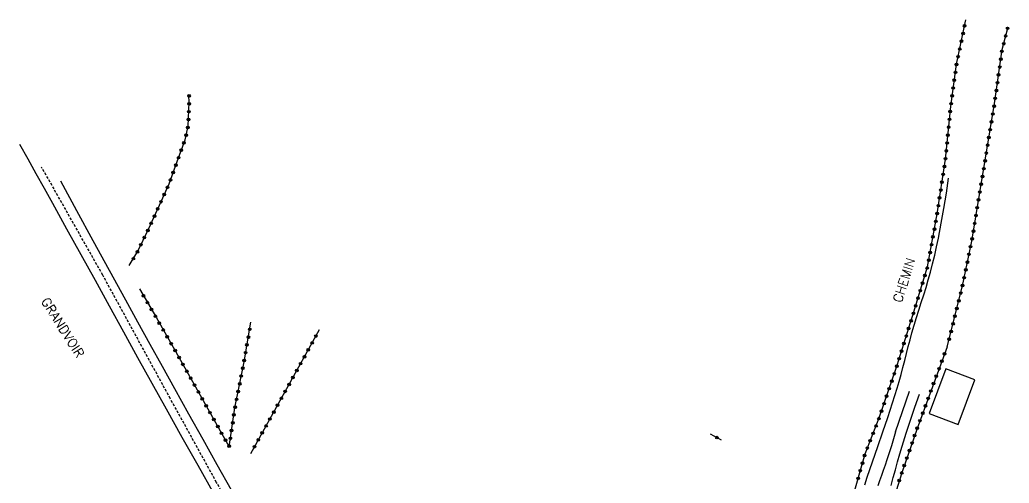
# Model space of a CAD drawing. Header units: millimetres. Extents: x 221515 to 222000, y 61000 to 61848.
# Drawn here: x 221601.9 to 221789.3, y 61496.4 to 61584.3 of the extents above; entities that cross this region are included whole.
import ezdxf
from ezdxf.enums import TextEntityAlignment as Align

# ---------------------------------------------------------------- set-up
doc = ezdxf.new("R2010")
doc.units = ezdxf.units.MM
doc.linetypes.add('DASHED', pattern=[0.75, 0.5, -0.25])
doc.layers.get('0').update_dxf_attribs({"linetype": 'CONTINUOUS'})
for name, color, linetype in [('W0001', 6, 'DASHED'), ('W0008', 7, 'CONTINUOUS'), ('W0071', 7, 'CONTINUOUS'), ('W0104', 1, 'CONTINUOUS'), ('W0211', 2, 'CONTINUOUS'), ('W0323', 7, 'CONTINUOUS'), ('W0989', 7, 'CONTINUOUS')]:
    doc.layers.add(name, color=color, linetype=linetype)
doc.styles.get("Standard").update_dxf_attribs({"font": 'romans.shx', "width": 0.85})

# ---------------------------------------------------------------- blocks, each defined once
blk = doc.blocks.new('t323o')
at = {"color": 0, "linetype": 'Continuous'}
for radius in [0.25, 0.15]:
    blk.add_circle((0, 0), radius, dxfattribs=at)

msp = doc.modelspace()

# ---------------------------------------------------------------- linework, layer by layer
at = {"layer": 'W0001'}
msp.add_lwpolyline([(221689.97, 61410.75), (221682.86, 61418.64), (221677.04, 61428.58), (221669.95, 61441.29), (221663.34, 61454), (221653.84, 61470.6), (221646.2, 61483.94), (221639.14, 61496.57), (221630.38, 61512.46), (221617.58, 61535.88), (221606.01, 61556.33)], dxfattribs=at)
at = {"layer": 'W0008'}
for points in [[(221638.65, 61494.45), (221635.64, 61499.77), (221632.64, 61505.11), (221629.65, 61510.45), (221626.94, 61515.32), (221624.24, 61520.2), (221621.55, 61525.08), (221618.87, 61529.96), (221616.18, 61534.84), (221613.49, 61539.72), (221610.8, 61544.6), (221608.1, 61549.48), (221606.55, 61552.27), (221604.99, 61555.06), (221603.43, 61557.85), (221601.86, 61560.63)], [(221641.99, 61495.09), (221639.29, 61499.89), (221636.59, 61504.7), (221633.9, 61509.51), (221631.21, 61514.32), (221628.89, 61518.52), (221626.57, 61522.72), (221624.26, 61526.92), (221621.95, 61531.12), (221618.86, 61536.76), (221615.78, 61542.4), (221612.7, 61548.04), (221609.62, 61553.69)]]:
    msp.add_lwpolyline(points, dxfattribs=at)
at = {"layer": 'W0071'}
for points in [[(221761.94, 61496.1), (221762.43, 61497.56), (221762.93, 61499.02), (221763.42, 61500.48), (221763.92, 61501.94), (221764.41, 61503.39), (221765.35, 61506.14), (221766.31, 61508.89), (221767.24, 61511.65), (221768.12, 61514.42), (221768.5, 61515.73), (221768.85, 61517.04), (221769.19, 61518.36), (221769.52, 61519.67), (221769.85, 61520.99), (221770.19, 61522.31), (221770.53, 61523.62), (221770.89, 61524.93), (221771.32, 61526.38), (221771.76, 61527.81), (221772.21, 61529.25), (221772.66, 61530.68), (221773.12, 61532.11), (221773.56, 61533.55), (221773.99, 61534.99), (221774.4, 61536.44), (221774.81, 61538.03), (221775.2, 61539.63), (221775.57, 61541.24), (221775.91, 61542.86), (221776.46, 61545.69), (221776.96, 61548.53), (221777.42, 61551.38), (221777.84, 61554.24)], [(221767.81, 61506.15), (221770.42, 61513.86)], [(221767.81, 61506.15), (221767.41, 61504.81), (221767, 61503.48), (221766.58, 61502.15), (221766.14, 61500.82), (221765.81, 61499.83), (221765.46, 61498.85), (221765.11, 61497.86), (221764.75, 61496.88), (221764.4, 61495.9)]]:
    msp.add_lwpolyline(points, dxfattribs=at)
at = {"layer": 'W0104'}
msp.add_lwpolyline([(221779.65, 61507.56), (221782.79, 61516.01), (221777.3, 61518.07), (221774.15, 61509.63)], close=True, dxfattribs=at)
at = {"layer": 'W0211'}
msp.add_lwpolyline([(221766.94, 61495.98), (221767.35, 61497.48), (221767.77, 61498.98), (221768.18, 61500.48), (221768.61, 61501.97), (221769.06, 61503.46), (221769.83, 61505.93), (221770.63, 61508.39), (221771.45, 61510.84), (221772.3, 61513.28)], dxfattribs=at)
at = {"layer": 'W0323'}
for points in [[(221748.16, 61460.42), (221752.89, 61473.62), (221756.33, 61483.74), (221759.3, 61492.43), (221762.02, 61502.01), (221764.7, 61508.8), (221768.11, 61518.8), (221771.24, 61528.88), (221773.87, 61537.45), (221775.66, 61547.48), (221777.25, 61557.85), (221778.24, 61567.85), (221779.34, 61575.89), (221781, 61583.72), (221781.13, 61584.28)], [(221777.59, 61522.28), (221780.48, 61533.86), (221782.21, 61542.28), (221783.81, 61551.9), (221786.54, 61568.39), (221787.99, 61578.63), (221789.1, 61582.97)], [(221622.61, 61537.71), (221624.23, 61540.44), (221626.24, 61544.59), (221627.99, 61548.42), (221630.17, 61553.2), (221631.71, 61557.44), (221633.17, 61561.53), (221633.77, 61564.11), (221633.96, 61568.64), (221633.92, 61569.92)], [(221624.52, 61533.24), (221627.74, 61527.74), (221631.45, 61521.31), (221641.52, 61503.33), (221642.63, 61510.7), (221644.35, 61519.46), (221645.67, 61526.93)], [(221645.61, 61502.03), (221658.66, 61525.55)], [(221777.59, 61522.28), (221776.79, 61520.19), (221771.88, 61506.82), (221768.95, 61498.37), (221764.67, 61484.71), (221762.22, 61476.53), (221759.54, 61468.43), (221757.99, 61464.07)], [(221732.64, 61505.78), (221734.73, 61504.62)]]:
    msp.add_lwpolyline(points, dxfattribs=at)

# ---------------------------------------------------------------- block references
for p, rotation in [((221780.57, 61581.68), 78.03129833658569), ((221780.88, 61583.15), 78.03129833658569), ((221789.02, 61582.66), 75.67842134334263), ((221780.26, 61580.22), 78.03129833658569), ((221788.28, 61579.75), 75.67842134334263), ((221788.65, 61581.21), 75.67842134334263), ((221779.94, 61578.75), 78.03129833658569), ((221787.94, 61578.29), 81.95298948030451), ((221779.33, 61575.81), 82.25517755858853), ((221779.63, 61577.28), 78.03129833658569), ((221787.73, 61576.81), 81.95298948030451), ((221779.13, 61574.33), 82.25517755858853), ((221787.52, 61575.32), 81.95298948030451), ((221778.92, 61572.84), 82.25517755858853), ((221787.1, 61572.35), 81.95298948030451), ((221787.31, 61573.84), 81.95298948030451), ((221778.72, 61571.35), 82.25517755858853), ((221786.89, 61570.87), 81.95298948030451), ((221633.93, 61569.85), 91.50965303287926), ((221633.95, 61568.36), 87.6892079260356), ((221778.32, 61568.38), 82.25517755858853), ((221778.52, 61569.87), 82.25517755858853), ((221786.68, 61569.38), 81.95298948030451), ((221633.89, 61566.86), 87.6892079260356), ((221778.15, 61566.89), 84.34220616863567), ((221786.22, 61566.42), 80.60360946885616), ((221786.46, 61567.9), 80.60360946885616), ((221633.83, 61565.36), 87.6892079260356), ((221778, 61565.4), 84.34220616863567), ((221785.97, 61564.94), 80.60360946885616), ((221633.72, 61563.87), 76.76691578387629), ((221777.85, 61563.91), 84.34220616863567), ((221785.73, 61563.46), 80.60360946885616), ((221632.97, 61560.96), 70.393189126948), ((221633.37, 61562.4), 76.76691578387629), ((221777.56, 61560.92), 84.34220616863567), ((221777.71, 61562.41), 84.34220616863567), ((221785.48, 61561.98), 80.60360946885616), ((221632.46, 61559.55), 70.393189126948), ((221777.41, 61559.43), 84.34220616863567), ((221784.99, 61559.02), 80.60360946885616), ((221785.24, 61560.5), 80.60360946885616), ((221631.96, 61558.14), 70.393189126948), ((221777.26, 61557.94), 84.34220616863567), ((221784.75, 61557.54), 80.60360946885616), ((221630.94, 61555.32), 70.0950151604091), ((221631.45, 61556.73), 70.0950151604091), ((221777.04, 61556.45), 81.27293536132228), ((221784.5, 61556.06), 80.60360946885616), ((221630.43, 61553.91), 70.0950151604091), ((221776.58, 61553.49), 81.27293536132228), ((221776.81, 61554.97), 81.27293536132228), ((221784.26, 61554.58), 80.60360946885616), ((221629.86, 61552.52), 65.4090431014637), ((221776.36, 61552), 81.27293536132228), ((221783.77, 61551.62), 80.55990006254235), ((221784.01, 61553.1), 80.60360946885616), ((221628.62, 61549.79), 65.4090431014637), ((221629.24, 61551.15), 65.4090431014637), ((221776.13, 61550.52), 81.27293536132228), ((221783.52, 61550.14), 80.55990006254235), ((221627.99, 61548.43), 65.4090431014637), ((221775.9, 61549.04), 81.27293536132228), ((221783.27, 61548.66), 80.55990006254235), ((221627.37, 61547.06), 65.45796120018369), ((221775.41, 61546.08), 79.8747351530594), ((221775.67, 61547.56), 81.27293536132228), ((221783.03, 61547.18), 80.55990006254235), ((221626.12, 61544.34), 64.12890446491058), ((221626.75, 61545.7), 65.45796120018369), ((221775.15, 61544.6), 79.8747351530594), ((221782.54, 61544.22), 80.55990006254235), ((221782.78, 61545.7), 80.55990006254235), ((221625.46, 61542.99), 64.12890446491058), ((221774.88, 61543.13), 79.8747351530594), ((221782.29, 61542.74), 80.55990006254235), ((221624.14, 61540.29), 59.39600437959651), ((221624.81, 61541.64), 64.12890446491058), ((221774.36, 61540.17), 79.8747351530594), ((221774.62, 61541.65), 79.8747351530594), ((221782, 61541.27), 78.35447377657971), ((221623.38, 61539), 59.39600437959651), ((221774.09, 61538.7), 79.8747351530594), ((221781.4, 61538.33), 78.35447377657971), ((221781.7, 61539.8), 78.35447377657971), ((221773.8, 61537.23), 72.94421361142061), ((221781.1, 61536.86), 78.35447377657971), ((221773.36, 61535.79), 72.94421361142061), ((221780.79, 61535.39), 78.35447377657971), ((221772.48, 61532.92), 72.94421361142061), ((221772.92, 61534.36), 72.94421361142061), ((221780.49, 61533.92), 78.35447377657971), ((221625.28, 61531.95), 300.3398455452777), ((221772.04, 61531.49), 72.94421361142061), ((221779.77, 61531.01), 76.01267152821944), ((221780.13, 61532.47), 76.01267152821944), ((221626.04, 61530.65), 300.3398455452777), ((221626.8, 61529.36), 300.3398455452777), ((221771.6, 61530.06), 72.94421361142061), ((221779.41, 61529.55), 76.01267152821944), ((221627.55, 61528.06), 300.3398455452777), ((221770.72, 61527.19), 72.76551552483957), ((221771.16, 61528.62), 72.76551552483957), ((221779.04, 61528.1), 76.01267152821944), ((221628.3, 61526.76), 299.9710842464431), ((221629.05, 61525.47), 299.9710842464431), ((221645.43, 61525.59), 79.97277140722863), ((221770.27, 61525.76), 72.76551552483957), ((221778.32, 61525.19), 76.01267152821944), ((221778.68, 61526.64), 76.01267152821944), ((221629.8, 61524.17), 299.9710842464431), ((221645.17, 61524.11), 79.97277140722863), ((221657.98, 61524.32), 60.97080358335712), ((221769.83, 61524.32), 72.76551552483957), ((221777.96, 61523.73), 76.01267152821944), ((221630.55, 61522.87), 299.9710842464431), ((221631.3, 61521.57), 299.9710842464431), ((221644.91, 61522.64), 79.97277140722863), ((221656.53, 61521.7), 60.97080358335712), ((221657.26, 61523.01), 60.97080358335712), ((221768.94, 61521.46), 72.76551552483957), ((221769.38, 61522.89), 72.76551552483957), ((221632.04, 61520.26), 299.2593062421381), ((221644.39, 61519.68), 79.97277140722863), ((221644.65, 61521.16), 79.97277140722863), ((221655.8, 61520.39), 60.97080358335712), ((221768.49, 61520.03), 72.76551552483957), ((221776.54, 61519.54), 249.8432975187522), ((221777.07, 61520.94), 248.8078945446849), ((221632.77, 61518.95), 299.2593062421381), ((221633.5, 61517.64), 299.2593062421381), ((221644.1, 61518.21), 78.90022703451673), ((221654.34, 61517.77), 60.97080358335712), ((221655.07, 61519.08), 60.97080358335712), ((221768.04, 61518.6), 71.12417795566486), ((221776.03, 61518.13), 249.8432975187522), ((221634.24, 61516.33), 299.2593062421381), ((221643.82, 61516.74), 78.90022703451673), ((221653.62, 61516.46), 60.97080358335712), ((221767.56, 61517.18), 71.12417795566486), ((221775.51, 61516.72), 249.8432975187522), ((221634.97, 61515.03), 299.2593062421381), ((221643.53, 61515.26), 78.90022703451673), ((221652.89, 61515.14), 60.97080358335712), ((221766.59, 61514.34), 71.12417795566486), ((221767.07, 61515.76), 71.12417795566486), ((221774.48, 61513.9), 249.8432975187522), ((221774.99, 61515.31), 249.8432975187522), ((221635.7, 61513.72), 299.2593062421381), ((221636.44, 61512.41), 299.2593062421381), ((221642.95, 61512.32), 78.90022703451673), ((221643.24, 61513.79), 78.90022703451673), ((221651.43, 61512.52), 60.97080358335712), ((221652.16, 61513.83), 60.97080358335712), ((221766.1, 61512.92), 71.12417795566486), ((221773.96, 61512.5), 249.8432975187522), ((221637.17, 61511.1), 299.2593062421381), ((221642.66, 61510.85), 78.90022703451673), ((221650.7, 61511.21), 60.97080358335712), ((221765.62, 61511.5), 71.12417795566486), ((221773.44, 61511.09), 249.8432975187522), ((221637.9, 61509.79), 299.2593062421381), ((221638.64, 61508.48), 299.2593062421381), ((221642.43, 61509.37), 81.4182449534809), ((221649.25, 61508.59), 60.97080358335712), ((221649.98, 61509.9), 60.97080358335712), ((221764.64, 61508.66), 68.52955718508824), ((221765.13, 61510.08), 71.12417795566486), ((221772.41, 61508.27), 249.8432975187522), ((221772.93, 61509.68), 249.8432975187522), ((221639.37, 61507.17), 299.2593062421381), ((221642.21, 61507.88), 81.4182449534809), ((221648.52, 61507.27), 60.97080358335712), ((221764.09, 61507.27), 68.52955718508824), ((221771.89, 61506.86), 249.8432975187522), ((221640.1, 61505.87), 299.2593062421381), ((221640.84, 61504.56), 299.2593062421381), ((221641.76, 61504.92), 81.4182449534809), ((221641.98, 61506.4), 81.4182449534809), ((221647.06, 61504.65), 60.97080358335712), ((221647.79, 61505.96), 60.97080358335712), ((221733.95, 61505.06), 330.9342586127267), ((221763.54, 61505.87), 68.52955718508824), ((221771.4, 61505.45), 250.9006881203489), ((221641.53, 61503.43), 81.4182449534809), ((221646.34, 61503.34), 60.97080358335712), ((221762.44, 61503.08), 68.52955718508824), ((221762.99, 61504.48), 68.52955718508824), ((221770.91, 61504.03), 250.9006881203489), ((221761.93, 61501.67), 74.14308561872093), ((221769.93, 61501.19), 250.9006881203489), ((221770.42, 61502.61), 250.9006881203489), ((221761.52, 61500.23), 74.14308561872093), ((221769.44, 61499.78), 250.9006881203489), ((221760.7, 61497.34), 74.14308561872093), ((221761.11, 61498.79), 74.14308561872093), ((221768.95, 61498.36), 252.591085450508), ((221768.5, 61496.93), 252.591085450508)]:
    msp.add_blockref('t323o', p, dxfattribs=dict(at, rotation=rotation))

# ---------------------------------------------------------------- texts
at = {"layer": 'W0989'}
for s, rotation, p in [('CHEMIN', 72.2546, (221769.39, 61534.91)), ('GRANDVOIR', 302.3271, (221610.02, 61525.93))]:
    msp.add_text(s, height=1.75, rotation=rotation, dxfattribs=at).set_placement(p, align=Align.MIDDLE_CENTER)

doc.saveas('drawing.dxf')
